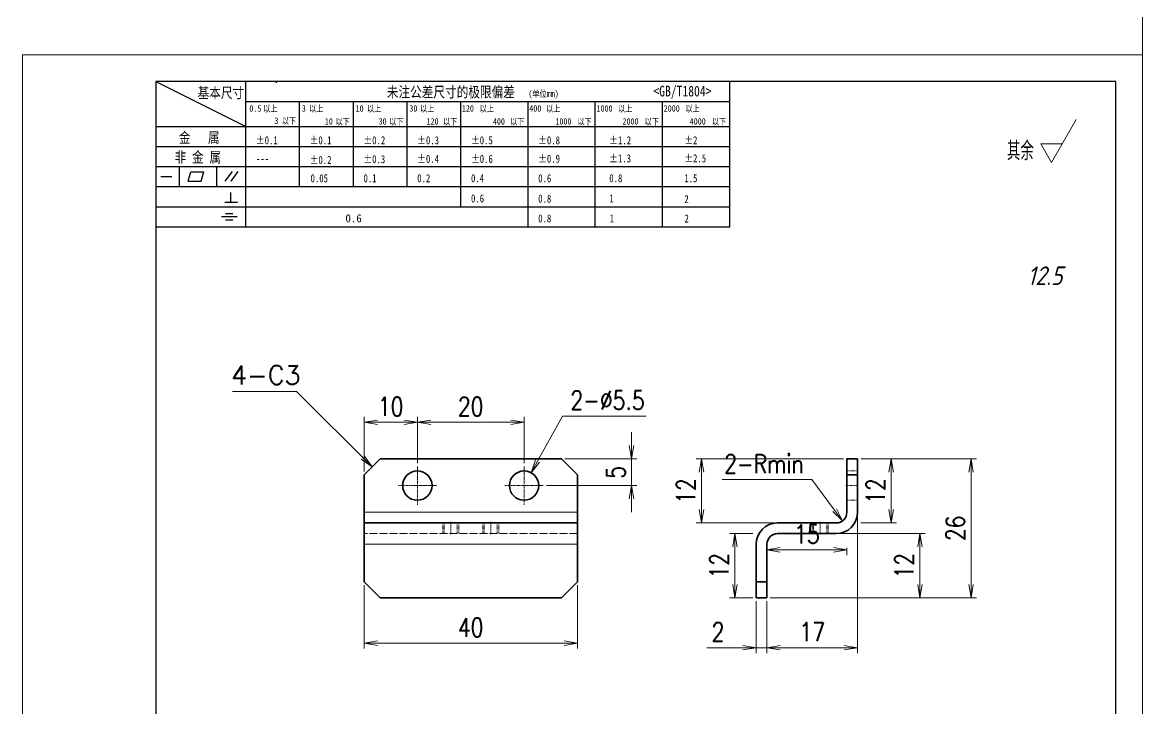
# Model space of a CAD drawing. Header units: millimetres. Extents: x 1333 to 190452, y -42879 to -5704.
# Drawn here: x 177317.2 to 177527.2, y -22661.6 to -22533.1 of the extents above; entities that cross this region are included whole.
import ezdxf
from ezdxf.enums import TextEntityAlignment as Align

# ---------------------------------------------------------------- set-up
doc = ezdxf.new("R2010")
doc.units = ezdxf.units.MM
doc.header["$LTSCALE"] = 0.5
for name, pattern in [('AM_ISO02W050x2', [3.75, 3, -0.75]), ('AM_ISO08W050x2', [9, 6, -0.75, 1.5, -0.75]), ('DOT2', [0.125, 0, -0.125])]:
    doc.linetypes.add(name, pattern=pattern)
for name, color, linetype, lineweight in [('中心线', 2, 'AM_ISO08W050x2', 18), ('图框', 7, 'Continuous', 18), ('标注线', 3, 'Continuous', 18), ('粗实线', 7, 'Continuous', 35), ('细实线', 3, 'Continuous', 18), ('虚线', 1, 'AM_ISO02W050x2', 18)]:
    doc.layers.add(name, color=color, linetype=linetype, lineweight=lineweight)
doc.layers.add('图\\M+19E79\\M+195B6\\M+18E9A', color=7, linetype='Continuous')
doc.layers.add('打印-禁用', color=7, linetype='Continuous', lineweight=15, plot=False)
doc.styles.add('DIM', font='romans.shx', dxfattribs={"width": 0.8, "bigfont": 'bigfont.shx'})
doc.styles.add('国标', font='simfang.ttf', dxfattribs={"width": 0.8})
doc.styles.add('机械长仿宋', font='gbenor.shx', dxfattribs={"height": 1, "bigfont": 'gbcbig.shx'})
doc.dimstyles.new('DEH 1-1', dxfattribs={"dimtxt": 3.5, "dimasz": 2.5, "dimexe": 1, "dimexo": 0.625, "dimgap": 1.2, "dimtad": 1, "dimtoh": 1, "dimdsep": 46, "dimtxsty": 'DIM', "dimblk": 'OPEN', "dimcen": 0, "dimclrd": 8, "dimclre": 8, "dimclrt": 2, "dimazin": 2, "dimtfac": 0.5, "dimtmove": 0, "dimatfit": 3, "dimldrblk": 'OPEN', "dimfxl": 0, "dimtolj": 2, "dimlwd": 18, "dimlwe": 18, "dimarcsym": 0})
doc.dimstyles.new('DEH 1-1$0', dxfattribs={"dimtxt": 3.5, "dimasz": 2.5, "dimexe": 1, "dimexo": 0.625, "dimgap": 1.2, "dimtad": 1, "dimzin": 9, "dimdsep": 46, "dimtxsty": 'DIM', "dimblk": 'OPEN', "dimcen": 0, "dimclrd": 8, "dimclre": 8, "dimclrt": 2, "dimazin": 2, "dimtfac": 0.5, "dimtmove": 0, "dimatfit": 3, "dimldrblk": 'OPEN', "dimfxl": 0, "dimtolj": 2, "dimlwd": 18, "dimlwe": 18, "dimarcsym": 0})
doc.dimstyles.new('DEH 1-1$3', dxfattribs={"dimtxt": 3.5, "dimasz": 2.5, "dimexe": 1, "dimexo": 0.625, "dimgap": 1.2, "dimtad": 1, "dimtoh": 1, "dimdsep": 46, "dimtxsty": 'DIM', "dimblk": 'OPEN', "dimcen": 0, "dimclrd": 8, "dimclre": 8, "dimclrt": 2, "dimazin": 2, "dimtfac": 0.5, "dimtofl": 0, "dimtmove": 0, "dimatfit": 3, "dimldrblk": 'OPEN', "dimfxl": 0, "dimtolj": 2, "dimlwd": 18, "dimlwe": 18, "dimarcsym": 0})
doc.dimstyles.new('DEH 1-1$4', dxfattribs={"dimtxt": 3.5, "dimasz": 2.5, "dimexe": 1, "dimexo": 0.625, "dimgap": 1.2, "dimtad": 1, "dimtoh": 1, "dimdsep": 46, "dimtxsty": 'DIM', "dimblk": 'OPEN', "dimcen": 0, "dimclrd": 8, "dimclre": 8, "dimclrt": 2, "dimazin": 2, "dimtfac": 0.5, "dimtofl": 0, "dimtmove": 0, "dimatfit": 3, "dimldrblk": 'OPEN', "dimfxl": 0, "dimtolj": 2, "dimlwd": 18, "dimlwe": 18, "dimarcsym": 0})

# ---------------------------------------------------------------- blocks, each defined once
blk = doc.blocks.new('GZDEH零件A4图框V01版')
at = {"layer": '图\\M+19E79\\M+195B6\\M+18E9A', "linetype": 'Continuous'}
for p, q in [((25, 292), (25, 13.5)), ((205, 292), (25, 292)), ((205, 13.5), (205, 292))]:
    blk.add_line(p, q, dxfattribs=at)
at = {"layer": '图\\M+19E79\\M+195B6\\M+18E9A', "color": 9}
for p, q in [((25, 292), (41.88, 283.54)), ((41.88, 264.79), (41.88, 292)), ((47.66, 291.75), (47.66, 292)), ((132.6, 264.79), (132.6, 292)), ((41.88, 288.22), (132.6, 288.22)), ((51.96, 272.29), (51.96, 288.22)), ((62.04, 272.29), (62.04, 288.22)), ((72.12, 272.29), (72.12, 288.22)), ((82.2, 268.54), (82.2, 288.22)), ((94.8, 264.79), (94.8, 288.22)), ((107.4, 264.79), (107.4, 288.22)), ((120, 264.79), (120, 288.22)), ((25, 283.54), (132.6, 283.54)), ((25, 279.79), (132.6, 279.79)), ((25, 276.04), (132.6, 276.04)), ((29.43, 272.34), (29.43, 276.04)), ((36.42, 272.34), (36.42, 276.04)), ((38.03, 273.3), (39.36, 275.16)), ((39.11, 273.3), (40.45, 275.16)), ((25.94, 274.19), (28, 274.19)), ((31.1, 273.3), (31.58, 275.09)), ((31.1, 273.3), (33.51, 273.3)), ((31.58, 275.09), (33.99, 275.09)), ((33.51, 273.3), (33.99, 275.09)), ((25, 272.29), (132.6, 272.29)), ((39.09, 269.41), (39.09, 271.18)), ((37.93, 269.41), (40.32, 269.41)), ((25, 268.54), (132.6, 268.54)), ((38.08, 267.29), (39.43, 267.29)), ((25, 264.79), (132.6, 264.79)), ((37.3, 266.69), (40.28, 266.69)), ((38.08, 266.09), (39.44, 266.09))]:
    blk.add_line(p, q, dxfattribs=at)
at = {"layer": '打印-禁用', "linetype": 'Continuous'}
for p, q in [((0, 297), (0, 0)), ((210, 297), (0, 297)), ((210, 297), (210, 0))]:
    blk.add_line(p, q, dxfattribs=at)
at = {"layer": '图\\M+19E79\\M+195B6\\M+18E9A', "color": 9, "style": '国标', "width": 0.8}
for s, height, p in [('基本尺寸', 2, (32.84, 288.88)), ('未注公差尺寸的极限偏差', 2, (68.32, 289.02)), ('<GB/T1804>', 2, (118.29, 289.19)), ('30', 1.2, (72.55, 286.35)), ('金   属', 2, (29.33, 280.48)), ('±0.1', 1.5, (43.78, 280.23)), ('±0.1', 1.5, (53.86, 280.23)), ('±0.2', 1.5, (63.94, 280.23)), ('±0.3', 1.5, (74.02, 280.23)), ('±0.5', 1.5, (84.1, 280.23)), ('±0.8', 1.5, (96.7, 280.23)), ('±1.2', 1.5, (110.02, 280.23)), ('±2', 1.5, (124.09, 280.23)), ('非 金 属', 2, (28.53, 276.82)), ('---', 1.5, (43.78, 276.81)), ('±0.2', 1.5, (53.86, 276.54)), ('±0.3', 1.5, (63.94, 276.69)), ('±0.4', 1.5, (74.02, 276.75)), ('±0.6', 1.5, (84.1, 276.75)), ('±0.9', 1.5, (96.7, 276.78)), ('±1.3', 1.5, (110.02, 276.84)), ('±2.5', 1.5, (124.09, 276.85)), ('0.1', 1.5, (63.94, 273.12)), ('0.2', 1.5, (74.02, 273.13)), ('0.4', 1.5, (84.1, 273.13)), ('0.6', 1.5, (96.7, 273.11)), ('0.8', 1.5, (110.02, 273.13)), ('1.5', 1.5, (124.09, 273.12)), ('0.6', 1.5, (84.1, 269.33)), ('0.8', 1.5, (96.7, 269.3)), ('1', 1.5, (110.02, 269.34)), ('2', 1.5, (124.09, 269.2)), ('0.8', 1.5, (96.7, 265.59)), ('1', 1.5, (110.1, 265.6)), ('2', 1.5, (124.13, 265.57))]:
    blk.add_text(s, height=height, dxfattribs=at).set_placement(p)
at = {"layer": '图\\M+19E79\\M+195B6\\M+18E9A', "color": 9, "lineweight": 15, "style": '国标', "width": 0.8}
for s, p in [('0.5', (42.54, 286.35)), ('以上', (45.15, 286.3)), ('3', (52.39, 286.35)), ('以上', (53.76, 286.3)), ('10', (62.47, 286.35)), ('以上', (64.6, 286.3)), ('以上', (74.53, 286.3)), ('120', (82.39, 286.35)), ('以上', (85.72, 286.3)), ('400', (95.03, 286.35)), ('以上', (98.19, 286.3)), ('1000', (107.63, 286.35)), ('以上', (111.67, 286.3)), ('2000', (120.23, 286.35)), ('以上', (124.31, 286.3)), ('3', (47.24, 284.06)), ('以下', (48.61, 284.01)), ('10', (56.7, 283.92)), ('以下', (58.69, 283.87)), ('30', (66.78, 283.92)), ('以下', (68.77, 283.87)), ('120', (75.77, 283.92)), ('以下', (78.85, 283.87)), ('400', (88.21, 283.92)), ('以下', (91.45, 283.87)), ('1000', (99.92, 283.92)), ('以下', (104.05, 283.87)), ('2000', (112.5, 283.92)), ('以下', (116.65, 283.87)), ('4000', (125.1, 283.92)), ('以下', (129.25, 283.87))]:
    blk.add_text(s, height=1.2, dxfattribs=at).set_placement(p)
at = {"layer": '图\\M+19E79\\M+195B6\\M+18E9A', "color": 9, "lineweight": 13, "style": '国标'}
blk.add_text('0.6', height=1.5, dxfattribs=at).set_placement((60.56, 265.61))
at = {"layer": '图\\M+19E79\\M+195B6\\M+18E9A', "color": 9, "lineweight": 15, "insert": (94.85, 290.31), "char_height": 1.2, "width": 8.7957, "attachment_point": 1, "style": '国标'}
blk.add_mtext('(单位mm)', dxfattribs=at)
at = {"layer": '图\\M+19E79\\M+195B6\\M+18E9A', "color": 9, "insert": (54.02, 273.09), "char_height": 1.5, "attachment_point": 7, "style": '国标'}
blk.add_mtext_dynamic_manual_height_columns('0.05', width=5.1982, gutter_width=12.5, heights=[0], dxfattribs=at)
blk = doc.blocks.new('DEH A4')
at = {"layer": '图框'}
blk.add_blockref('GZDEH零件A4图框V01版', (0, 0), dxfattribs=at)
blk = doc.blocks.new('FINISHER_TR')
at = {"layer": '标注线'}
for p, q in [((0, 0), (4.62, 8)), ((-2.02, 3.5), (0, 0)), ((2.02, 3.5), (-2.02, 3.5))]:
    blk.add_line(p, q, dxfattribs=at)
at = {"layer": '标注线', "color": 2, "style": '机械长仿宋', "oblique": 15}
blk.add_attdef('0.0', text='', height=3.5, dxfattribs=at).set_placement((2.03, -24.04), align=Align.BOTTOM_RIGHT)
blk = doc.blocks.new('其余12.5')
at = {"layer": '标注线'}
blk.add_blockref('FINISHER_TR', (0, 0), dxfattribs=at).add_auto_attribs({'0.0': '12.5'})
at = {"layer": '标注线', "color": 7, "linetype": 'DOT2', "style": '机械长仿宋'}
blk.add_text('其余', height=3.5, dxfattribs=at).set_placement((-8.38, 0.4))
blk = doc.blocks.new('_Open')
at = {"color": 0, "linetype": 'ByBlock', "lineweight": -2}
for p, q in [((-1, 0.167), (0, 0)), ((-1, -0.167), (0, 0)), ((0, 0), (-1, 0))]:
    blk.add_line(p, q, dxfattribs=at)
blk = doc.blocks.new('*D253')
at = {"layer": 'Defpoints', "color": 0, "transparency": 16777216}
for p in [(177381.21, -22637.84), (177421.21, -22637.84), (177421.21, -22649.35)]:
    blk.add_point(p, dxfattribs=at)
at = {"layer": '标注线', "color": 8, "lineweight": 18, "transparency": 16777216}
for p, q in [((177381.21, -22638.47), (177381.21, -22650.35)), ((177421.21, -22638.47), (177421.21, -22650.35)), ((177383.71, -22649.35), (177418.71, -22649.35))]:
    blk.add_line(p, q, dxfattribs=at)
at = {"layer": '标注线', "color": 8, "lineweight": 18, "transparency": 16777216, "xscale": 2.5, "yscale": 2.5, "zscale": 2.5, "rotation": 180}
blk.add_blockref('_Open', (177381.21, -22649.35), dxfattribs=at)
at = {"layer": '标注线', "color": 8, "lineweight": 18, "transparency": 16777216, "xscale": 2.5, "yscale": 2.5, "zscale": 2.5}
blk.add_blockref('_Open', (177421.21, -22649.35), dxfattribs=at)
at = {"layer": '标注线', "color": 2, "transparency": 16777216, "insert": (177401.21, -22646.4), "char_height": 3.5, "attachment_point": 5, "style": 'DIM'}
blk.add_mtext('\\A2;40', dxfattribs=at)
blk = doc.blocks.new('*D254')
at = {"layer": 'Defpoints', "color": 0, "transparency": 16777216}
for p in [(177454.73, -22640.84), (177456.73, -22640.84), (177456.73, -22650.21)]:
    blk.add_point(p, dxfattribs=at)
at = {"layer": '标注线', "color": 8, "lineweight": 18, "transparency": 16777216}
for p, q in [((177454.73, -22641.47), (177454.73, -22651.21)), ((177456.73, -22641.47), (177456.73, -22651.21)), ((177452.23, -22650.21), (177445.46, -22650.21)), ((177456.73, -22650.21), (177454.73, -22650.21)), ((177459.23, -22650.21), (177461.73, -22650.21))]:
    blk.add_line(p, q, dxfattribs=at)
at = {"layer": '标注线', "color": 8, "lineweight": 18, "transparency": 16777216, "xscale": 2.5, "yscale": 2.5, "zscale": 2.5}
blk.add_blockref('_Open', (177454.73, -22650.21), dxfattribs=at)
at = {"layer": '标注线', "color": 8, "lineweight": 18, "transparency": 16777216, "xscale": 2.5, "yscale": 2.5, "zscale": 2.5, "rotation": 180}
blk.add_blockref('_Open', (177456.73, -22650.21), dxfattribs=at)
at = {"layer": '标注线', "color": 2, "transparency": 16777216, "insert": (177447.59, -22647.26), "char_height": 3.5, "attachment_point": 5, "style": 'DIM'}
blk.add_mtext('\\A2;2', dxfattribs=at)
blk = doc.blocks.new('*D255')
at = {"layer": 'Defpoints', "color": 0, "transparency": 16777216}
for p in [(177469.73, -22628.84), (177485.42, -22628.84), (177456.73, -22640.84)]:
    blk.add_point(p, dxfattribs=at)
at = {"layer": '标注线', "color": 8, "lineweight": 18, "transparency": 16777216}
for p, q in [((177470.35, -22628.84), (177486.42, -22628.84)), ((177485.42, -22638.34), (177485.42, -22631.34)), ((177457.35, -22640.84), (177486.42, -22640.84))]:
    blk.add_line(p, q, dxfattribs=at)
at = {"layer": '标注线', "color": 8, "lineweight": 18, "transparency": 16777216, "xscale": 2.5, "yscale": 2.5, "zscale": 2.5}
for p, rotation in [((177485.42, -22628.84), 90), ((177485.42, -22640.84), 270)]:
    blk.add_blockref('_Open', p, dxfattribs=dict(at, rotation=rotation))
at = {"layer": '标注线', "color": 2, "transparency": 16777216, "insert": (177482.47, -22634.84), "char_height": 3.5, "attachment_point": 5, "rotation": 90, "style": 'DIM'}
blk.add_mtext('\\A2;12', dxfattribs=at)
blk = doc.blocks.new('*D256')
at = {"layer": 'Defpoints', "color": 0, "transparency": 16777216}
for p in [(177471.73, -22614.84), (177444.48, -22626.84), (177458.73, -22626.84)]:
    blk.add_point(p, dxfattribs=at)
at = {"layer": '标注线', "color": 8, "lineweight": 18, "transparency": 16777216}
for p, q in [((177471.1, -22614.84), (177443.48, -22614.84)), ((177444.48, -22617.34), (177444.48, -22624.34)), ((177458.1, -22626.84), (177443.48, -22626.84))]:
    blk.add_line(p, q, dxfattribs=at)
at = {"layer": '标注线', "color": 8, "lineweight": 18, "transparency": 16777216, "xscale": 2.5, "yscale": 2.5, "zscale": 2.5}
for p, rotation in [((177444.48, -22614.84), 90), ((177444.48, -22626.84), 270)]:
    blk.add_blockref('_Open', p, dxfattribs=dict(at, rotation=rotation))
at = {"layer": '标注线', "color": 2, "transparency": 16777216, "insert": (177441.53, -22620.84), "char_height": 3.5, "attachment_point": 5, "rotation": 90, "style": 'DIM'}
blk.add_mtext('\\A2;12', dxfattribs=at)
blk = doc.blocks.new('*D257')
at = {"layer": 'Defpoints', "color": 0, "transparency": 16777216}
for p in [(177473.73, -22624.84), (177456.73, -22640.84), (177473.73, -22650.21)]:
    blk.add_point(p, dxfattribs=at)
at = {"layer": '标注线', "color": 8, "lineweight": 18, "transparency": 16777216}
for p, q in [((177473.73, -22625.47), (177473.73, -22651.21)), ((177456.73, -22641.47), (177456.73, -22651.21)), ((177459.23, -22650.21), (177471.23, -22650.21))]:
    blk.add_line(p, q, dxfattribs=at)
at = {"layer": '标注线', "color": 8, "lineweight": 18, "transparency": 16777216, "xscale": 2.5, "yscale": 2.5, "zscale": 2.5, "rotation": 180}
blk.add_blockref('_Open', (177456.73, -22650.21), dxfattribs=at)
at = {"layer": '标注线', "color": 8, "lineweight": 18, "transparency": 16777216, "xscale": 2.5, "yscale": 2.5, "zscale": 2.5}
blk.add_blockref('_Open', (177473.73, -22650.21), dxfattribs=at)
at = {"layer": '标注线', "color": 2, "transparency": 16777216, "insert": (177465.23, -22647.26), "char_height": 3.5, "attachment_point": 5, "style": 'DIM'}
blk.add_mtext('\\A2;17', dxfattribs=at)
blk = doc.blocks.new('*D258')
at = {"layer": 'Defpoints', "color": 0, "transparency": 16777216}
for p in [(177473.73, -22614.84), (177495.01, -22614.84), (177456.73, -22640.84)]:
    blk.add_point(p, dxfattribs=at)
at = {"layer": '标注线', "color": 8, "lineweight": 18, "transparency": 16777216}
for p, q in [((177474.35, -22614.84), (177496.01, -22614.84)), ((177495.01, -22638.34), (177495.01, -22617.34)), ((177457.35, -22640.84), (177496.01, -22640.84))]:
    blk.add_line(p, q, dxfattribs=at)
at = {"layer": '标注线', "color": 8, "lineweight": 18, "transparency": 16777216, "xscale": 2.5, "yscale": 2.5, "zscale": 2.5}
for p, rotation in [((177495.01, -22614.84), 90), ((177495.01, -22640.84), 270)]:
    blk.add_blockref('_Open', p, dxfattribs=dict(at, rotation=rotation))
at = {"layer": '标注线', "color": 2, "transparency": 16777216, "insert": (177492.06, -22627.84), "char_height": 3.5, "attachment_point": 5, "rotation": 90, "style": 'DIM'}
blk.add_mtext('\\A2;26', dxfattribs=at)
blk = doc.blocks.new('*D259')
at = {"layer": 'Defpoints', "color": 0, "transparency": 16777216}
for p in [(177469.73, -22624.84), (177470.92, -22626.44)]:
    blk.add_point(p, dxfattribs=at)
at = {"layer": '标注线', "color": 8, "lineweight": 18, "transparency": 16777216}
for p, q in [((177448.37, -22618.72), (177465.17, -22618.72)), ((177465.17, -22618.72), (177469.43, -22624.44))]:
    blk.add_line(p, q, dxfattribs=at)
at = {"layer": '标注线', "color": 8, "lineweight": 18, "transparency": 16777216, "xscale": 2.5, "yscale": 2.5, "zscale": 2.5, "rotation": 306.6518079442062}
blk.add_blockref('_Open', (177470.92, -22626.44), dxfattribs=at)
at = {"layer": '标注线', "color": 2, "transparency": 16777216, "insert": (177456.17, -22615.77), "char_height": 3.5, "attachment_point": 5, "style": 'DIM'}
blk.add_mtext('\\A2;2-Rmin', dxfattribs=at)
blk = doc.blocks.new('*D260')
at = {"layer": 'Defpoints', "color": 0, "transparency": 16777216}
for p in [(177391.21, -22607.98), (177391.21, -22616.27), (177381.21, -22617.84)]:
    blk.add_point(p, dxfattribs=at)
at = {"layer": '标注线', "color": 8, "lineweight": 18, "transparency": 16777216}
for p, q in [((177381.21, -22617.22), (177381.21, -22606.98)), ((177383.71, -22607.98), (177388.71, -22607.98)), ((177391.21, -22615.64), (177391.21, -22606.98))]:
    blk.add_line(p, q, dxfattribs=at)
at = {"layer": '标注线', "color": 8, "lineweight": 18, "transparency": 16777216, "xscale": 2.5, "yscale": 2.5, "zscale": 2.5, "rotation": 180}
blk.add_blockref('_Open', (177381.21, -22607.98), dxfattribs=at)
at = {"layer": '标注线', "color": 8, "lineweight": 18, "transparency": 16777216, "xscale": 2.5, "yscale": 2.5, "zscale": 2.5}
blk.add_blockref('_Open', (177391.21, -22607.98), dxfattribs=at)
at = {"layer": '标注线', "color": 2, "transparency": 16777216, "insert": (177386.21, -22605.03), "char_height": 3.5, "attachment_point": 5, "style": 'DIM'}
blk.add_mtext('\\A2;10', dxfattribs=at)
blk = doc.blocks.new('*D261')
at = {"layer": 'Defpoints', "color": 0, "transparency": 16777216}
for p in [(177391.21, -22607.98), (177391.21, -22616.27), (177411.21, -22616.27)]:
    blk.add_point(p, dxfattribs=at)
at = {"layer": '标注线', "color": 8, "lineweight": 18, "transparency": 16777216}
for p, q in [((177391.21, -22615.64), (177391.21, -22606.98)), ((177408.71, -22607.98), (177393.71, -22607.98)), ((177411.21, -22615.64), (177411.21, -22606.98))]:
    blk.add_line(p, q, dxfattribs=at)
at = {"layer": '标注线', "color": 8, "lineweight": 18, "transparency": 16777216, "xscale": 2.5, "yscale": 2.5, "zscale": 2.5, "rotation": 180}
blk.add_blockref('_Open', (177391.21, -22607.98), dxfattribs=at)
at = {"layer": '标注线', "color": 8, "lineweight": 18, "transparency": 16777216, "xscale": 2.5, "yscale": 2.5, "zscale": 2.5}
blk.add_blockref('_Open', (177411.21, -22607.98), dxfattribs=at)
at = {"layer": '标注线', "color": 2, "transparency": 16777216, "insert": (177401.21, -22605.03), "char_height": 3.5, "attachment_point": 5, "style": 'DIM'}
blk.add_mtext('\\A2;20', dxfattribs=at)
blk = doc.blocks.new('*D262')
at = {"layer": 'Defpoints', "color": 0, "transparency": 16777216}
for p in [(177418.21, -22614.84), (177414.78, -22619.84), (177431.35, -22619.84)]:
    blk.add_point(p, dxfattribs=at)
at = {"layer": '标注线', "color": 8, "lineweight": 18, "transparency": 16777216}
for p, q in [((177431.35, -22612.34), (177431.35, -22609.84)), ((177418.83, -22614.84), (177432.35, -22614.84)), ((177431.35, -22614.84), (177431.35, -22619.84)), ((177415.41, -22619.84), (177432.35, -22619.84)), ((177431.35, -22622.34), (177431.35, -22624.84))]:
    blk.add_line(p, q, dxfattribs=at)
at = {"layer": '标注线', "color": 8, "lineweight": 18, "transparency": 16777216, "xscale": 2.5, "yscale": 2.5, "zscale": 2.5}
for p, rotation in [((177431.35, -22614.84), 270), ((177431.35, -22619.84), 90)]:
    blk.add_blockref('_Open', p, dxfattribs=dict(at, rotation=rotation))
at = {"layer": '标注线', "color": 2, "transparency": 16777216, "insert": (177428.4, -22617.34), "char_height": 3.5, "attachment_point": 5, "rotation": 90, "style": 'DIM'}
blk.add_mtext('\\A2;5', dxfattribs=at)
blk = doc.blocks.new('*D263')
at = {"layer": 'Defpoints', "color": 0, "transparency": 16777216}
for p in [(177412.53, -22617.43), (177409.88, -22622.25)]:
    blk.add_point(p, dxfattribs=at)
at = {"layer": '标注线', "color": 8, "lineweight": 18, "transparency": 16777216}
for p, q in [((177418.39, -22606.81), (177413.74, -22615.24)), ((177434.13, -22606.81), (177418.39, -22606.81))]:
    blk.add_line(p, q, dxfattribs=at)
at = {"layer": '标注线', "color": 8, "lineweight": 18, "transparency": 16777216, "xscale": 2.5, "yscale": 2.5, "zscale": 2.5, "rotation": 241.1188235849962}
blk.add_blockref('_Open', (177412.53, -22617.43), dxfattribs=at)
at = {"layer": '标注线', "color": 2, "transparency": 16777216, "insert": (177426.86, -22603.86), "char_height": 3.5, "attachment_point": 5, "style": 'DIM'}
blk.add_mtext('\\A2;2-%%c5.5', dxfattribs=at)
blk = doc.blocks.new('GZDEH零件A3图框V01版')
at = {"layer": '打印-禁用', "linetype": 'Continuous'}
blk.add_line((2857.49, -1549.461), (2857.49, -1846.461), dxfattribs=at)
blk = doc.blocks.new('DEH A3')
at = {"layer": '图框'}
blk.add_blockref('GZDEH零件A3图框V01版', (-2857.49, 1846.461), dxfattribs=at)
blk = doc.blocks.new('*D528')
at = {"layer": 'Defpoints', "color": 0, "transparency": 16777216}
for p in [(177473.73, -22614.84), (177473.73, -22626.84), (177480.04, -22626.84)]:
    blk.add_point(p, dxfattribs=at)
at = {"layer": '标注线', "color": 8, "lineweight": 18, "transparency": 16777216}
for p, q in [((177474.35, -22614.84), (177481.04, -22614.84)), ((177480.04, -22617.34), (177480.04, -22624.34)), ((177474.35, -22626.84), (177481.04, -22626.84))]:
    blk.add_line(p, q, dxfattribs=at)
at = {"layer": '标注线', "color": 8, "lineweight": 18, "transparency": 16777216, "xscale": 2.5, "yscale": 2.5, "zscale": 2.5}
for p, rotation in [((177480.04, -22614.84), 90), ((177480.04, -22626.84), 270)]:
    blk.add_blockref('_Open', p, dxfattribs=dict(at, rotation=rotation))
at = {"layer": '标注线', "color": 2, "transparency": 16777216, "insert": (177477.09, -22620.84), "char_height": 3.5, "attachment_point": 5, "rotation": 90, "style": 'DIM'}
blk.add_mtext('\\A2;12', dxfattribs=at)
blk = doc.blocks.new('*D529')
at = {"layer": 'Defpoints', "color": 0, "transparency": 16777216}
for p in [(177456.73, -22630.84), (177471.73, -22630.84), (177471.73, -22631.88)]:
    blk.add_point(p, dxfattribs=at)
at = {"layer": '标注线', "color": 8, "lineweight": 18, "transparency": 16777216}
for p, q in [((177456.73, -22631.47), (177456.73, -22632.88)), ((177471.73, -22631.47), (177471.73, -22632.88)), ((177459.23, -22631.88), (177469.23, -22631.88))]:
    blk.add_line(p, q, dxfattribs=at)
at = {"layer": '标注线', "color": 8, "lineweight": 18, "transparency": 16777216, "xscale": 2.5, "yscale": 2.5, "zscale": 2.5, "rotation": 180}
blk.add_blockref('_Open', (177456.73, -22631.88), dxfattribs=at)
at = {"layer": '标注线', "color": 8, "lineweight": 18, "transparency": 16777216, "xscale": 2.5, "yscale": 2.5, "zscale": 2.5}
blk.add_blockref('_Open', (177471.73, -22631.88), dxfattribs=at)
at = {"layer": '标注线', "color": 2, "transparency": 16777216, "insert": (177464.23, -22628.93), "char_height": 3.5, "attachment_point": 5, "style": 'DIM'}
blk.add_mtext('\\A2;15', dxfattribs=at)
blk = doc.blocks.new('*D530')
at = {"layer": 'Defpoints', "color": 0, "transparency": 16777216}
for p in [(177450.74, -22628.84), (177454.73, -22628.84), (177454.73, -22640.84)]:
    blk.add_point(p, dxfattribs=at)
at = {"layer": '标注线', "color": 8, "lineweight": 18, "transparency": 16777216}
for p, q in [((177454.1, -22628.84), (177449.74, -22628.84)), ((177450.74, -22638.34), (177450.74, -22631.34)), ((177454.1, -22640.84), (177449.74, -22640.84))]:
    blk.add_line(p, q, dxfattribs=at)
at = {"layer": '标注线', "color": 8, "lineweight": 18, "transparency": 16777216, "xscale": 2.5, "yscale": 2.5, "zscale": 2.5}
for p, rotation in [((177450.74, -22628.84), 90), ((177450.74, -22640.84), 270)]:
    blk.add_blockref('_Open', p, dxfattribs=dict(at, rotation=rotation))
at = {"layer": '标注线', "color": 2, "transparency": 16777216, "insert": (177447.79, -22634.84), "char_height": 3.5, "attachment_point": 5, "rotation": 90, "style": 'DIM'}
blk.add_mtext('\\A2;12', dxfattribs=at)
blk = doc.blocks.new('CHAMFER_DIM_LS1')
at = {"layer": '标注线', "color": 8}
blk.add_line((0, 20), (-8.49, 28.49), dxfattribs=at)
at = {"color": 2, "char_height": 3.5, "attachment_point": 9, "style": 'DIM'}
for insert in [(-8.27, 28.27), (-8.27, 28.27), (-8.27, 28.27), (-8.27, 25.32), (-11.2, 21.2)]:
    blk.add_mtext('\\A2;', dxfattribs=dict(at, insert=insert))
at = {"layer": '标注线', "color": 2, "style": 'DIM'}
blk.add_attdef('000', text='', height=3.5, rotation=315, dxfattribs=at).set_placement((-3.89, 24.28), align=Align.BOTTOM_CENTER)
at = {"layer": '标注线'}
blk.add_leader([(0, 0), (0, 20)], dimstyle='DEH 1-1', dxfattribs=at)

msp = doc.modelspace()

# ---------------------------------------------------------------- linework, layer by layer
at = {"layer": '中心线', "ltscale": 0.17875}
for p, q in [((177391.206, -22616.265), (177391.206, -22623.415)), ((177411.206, -22616.265), (177411.206, -22623.415)), ((177394.781, -22619.84), (177387.631, -22619.84)), ((177414.781, -22619.84), (177407.631, -22619.84))]:
    msp.add_line(p, q, dxfattribs=at)
at = {"layer": '中心线', "ltscale": 0.06}
msp.add_line((177471.527, -22619.84), (177473.927, -22619.84), dxfattribs=at)
at = {"layer": '中心线', "ltscale": 0.060015}
for p, q in [((177397.456, -22626.64), (177397.456, -22629.041)), ((177404.956, -22626.64), (177404.956, -22629.041)), ((177466.727, -22626.64), (177466.727, -22629.041))]:
    msp.add_line(p, q, dxfattribs=at)
at = {"layer": '粗实线', "ltscale": 0.106066}
for p, q in [((177384.206, -22614.84), (177381.206, -22617.84)), ((177418.206, -22614.84), (177421.206, -22617.84)), ((177381.206, -22637.84), (177384.206, -22640.84)), ((177418.206, -22640.84), (177421.206, -22637.84))]:
    msp.add_line(p, q, dxfattribs=at)
at = {"layer": '粗实线'}
for p, q in [((177384.206, -22614.84), (177418.206, -22614.84)), ((177421.206, -22626.84), (177381.206, -22626.84)), ((177418.206, -22640.84), (177384.206, -22640.84))]:
    msp.add_line(p, q, dxfattribs=at)
at = {"layer": '粗实线', "ltscale": 0.05}
for p, q in [((177471.727, -22614.84), (177473.727, -22614.84)), ((177471.727, -22617.84), (177473.727, -22617.84)), ((177381.206, -22626.84), (177381.206, -22624.84)), ((177421.206, -22626.84), (177421.206, -22624.84)), ((177456.727, -22637.84), (177454.727, -22637.84)), ((177456.727, -22640.84), (177454.727, -22640.84))]:
    msp.add_line(p, q, dxfattribs=at)
at = {"layer": '粗实线', "ltscale": 0.075}
for p, q in [((177471.727, -22614.84), (177471.727, -22617.84)), ((177473.727, -22614.84), (177473.727, -22617.84)), ((177454.727, -22640.84), (177454.727, -22637.84)), ((177456.727, -22640.84), (177456.727, -22637.84))]:
    msp.add_line(p, q, dxfattribs=at)
at = {"layer": '粗实线', "ltscale": 0.175}
for p, q in [((177381.206, -22617.84), (177381.206, -22624.84)), ((177421.206, -22617.84), (177421.206, -22624.84)), ((177471.727, -22617.84), (177471.727, -22624.84)), ((177473.727, -22617.84), (177473.727, -22624.84)), ((177381.206, -22637.84), (177381.206, -22630.84)), ((177421.206, -22630.84), (177421.206, -22637.84)), ((177454.727, -22630.84), (177454.727, -22637.84)), ((177456.727, -22630.84), (177456.727, -22637.84))]:
    msp.add_line(p, q, dxfattribs=at)
at = {"layer": '粗实线', "ltscale": 0.1}
for p, q in [((177381.206, -22626.84), (177381.206, -22630.84)), ((177421.206, -22626.84), (177421.206, -22630.84))]:
    msp.add_line(p, q, dxfattribs=at)
at = {"layer": '粗实线', "ltscale": 0.275}
for p, q in [((177458.727, -22626.84), (177469.727, -22626.84)), ((177458.727, -22628.84), (177469.727, -22628.84))]:
    msp.add_line(p, q, dxfattribs=at)
at = {"layer": '粗实线'}
for centre in [(177391.206, -22619.84), (177411.206, -22619.84)]:
    msp.add_circle(centre, 2.75, dxfattribs=at)
for centre, radius, start, end in [((177469.727, -22624.84), 2, 270, 0), ((177469.727, -22624.84), 4, 270, 0), ((177458.727, -22630.84), 4, 90, 180), ((177458.727, -22630.84), 2, 90, 180)]:
    msp.add_arc(centre, radius, start, end, dxfattribs=at)
at = {"layer": '细实线'}
for p, q in [((177421.206, -22624.84), (177381.206, -22624.84)), ((177421.206, -22630.84), (177381.206, -22630.84))]:
    msp.add_line(p, q, dxfattribs=at)
at = {"layer": '虚线', "ltscale": 0.05}
for p, q in [((177471.727, -22617.09), (177473.727, -22617.09)), ((177471.727, -22617.09), (177473.727, -22617.09)), ((177471.727, -22617.84), (177473.727, -22617.84)), ((177471.727, -22622.59), (177473.727, -22622.59)), ((177471.727, -22622.59), (177473.727, -22622.59)), ((177395.956, -22626.84), (177395.956, -22628.84)), ((177396.226, -22626.84), (177396.226, -22628.84)), ((177398.685, -22626.84), (177398.685, -22628.84)), ((177398.956, -22626.84), (177398.956, -22628.84)), ((177403.456, -22626.84), (177403.456, -22628.84)), ((177403.726, -22626.84), (177403.726, -22628.84)), ((177406.185, -22626.84), (177406.185, -22628.84)), ((177406.456, -22626.84), (177406.456, -22628.84)), ((177465.227, -22626.84), (177465.227, -22628.84)), ((177465.227, -22626.84), (177465.227, -22628.84)), ((177465.498, -22626.84), (177465.498, -22628.84)), ((177465.498, -22626.84), (177465.498, -22628.84)), ((177467.957, -22626.84), (177467.957, -22628.84)), ((177467.957, -22626.84), (177467.957, -22628.84)), ((177468.227, -22626.84), (177468.227, -22628.84)), ((177468.227, -22626.84), (177468.227, -22628.84)), ((177456.727, -22637.84), (177454.727, -22637.84))]:
    msp.add_line(p, q, dxfattribs=at)
at = {"layer": '虚线'}
for p, q in [((177421.206, -22624.84), (177381.206, -22624.84)), ((177421.206, -22628.84), (177381.206, -22628.84)), ((177421.206, -22630.84), (177381.206, -22630.84))]:
    msp.add_line(p, q, dxfattribs=at)

# ---------------------------------------------------------------- block references
at = {"layer": '图框', "xscale": 4, "yscale": 4, "zscale": 4}
msp.add_blockref('DEH A3', (177527.164, -22836.122), dxfattribs=at)
at = {"layer": '图框'}
msp.add_blockref('DEH A4', (177317.165, -22836.122), dxfattribs=at)
at = {"layer": '标注线'}
msp.add_blockref('其余12.5', (177510.108, -22559.28), dxfattribs=at)
at = {"layer": '标注线', "rotation": 44.99999999955784}
msp.add_blockref('CHAMFER_DIM_LS1', (177382.706, -22616.34), dxfattribs=at).add_auto_attribs({'000': '4-C3'})

# ---------------------------------------------------------------- dimensions: what is measured, and where the dimension line sits
at = {"layer": '标注线'}
dim = msp.add_diameter_dim_2p(p1=(177409.878, -22622.248), p2=(177412.534, -22617.432), dimstyle='DEH 1-1$3', override={"dimpost": '2-%%c<>'}, dxfattribs=at)
dim.commit()
dim.dimension.update_dxf_attribs({"geometry": '*D263', "text_midpoint": (177426.861, -22606.808), "dimtype": 163})
for base, p1, p2, picture, middle in [((177391.206, -22607.98), (177381.206, -22617.84), (177391.206, -22616.265), '*D260', (177386.206, -22605.03)), ((177391.206, -22607.98), (177411.206, -22616.265), (177391.206, -22616.265), '*D261', (177401.206, -22605.03)), ((177473.727, -22650.212), (177456.727, -22640.84), (177473.727, -22624.84), '*D257', (177465.227, -22647.262)), ((177421.206, -22649.349), (177381.206, -22637.84), (177421.206, -22637.84), '*D253', (177401.206, -22646.399))]:
    dim = msp.add_linear_dim(base=base, p1=p1, p2=p2, dimstyle='DEH 1-1$0', dxfattribs=at)
    dim.commit()
    dim.dimension.update_dxf_attribs({"geometry": picture, "text_midpoint": middle})
for base, p1, p2, picture, middle in [((177431.347, -22619.84), (177418.206, -22614.84), (177414.781, -22619.84), '*D262', (177428.397, -22617.34)), ((177444.48, -22626.84), (177471.727, -22614.84), (177458.727, -22626.84), '*D256', (177441.53, -22620.84)), ((177495.005, -22614.84), (177456.727, -22640.84), (177473.727, -22614.84), '*D258', (177492.055, -22627.84)), ((177485.423, -22628.84), (177456.727, -22640.84), (177469.727, -22628.84), '*D255', (177482.473, -22634.84))]:
    dim = msp.add_linear_dim(base=base, p1=p1, p2=p2, angle=90, dimstyle='DEH 1-1$0', dxfattribs=at)
    dim.commit()
    dim.dimension.update_dxf_attribs({"geometry": picture, "text_midpoint": middle})
dim = msp.add_radius_dim(center=(177469.727, -22624.84), mpoint=(177470.921, -22626.445), text='2-Rmin', dimstyle='DEH 1-1$4', override={"dimtmove": 1}, dxfattribs=at)
dim.commit()
dim.dimension.update_dxf_attribs({"geometry": '*D259', "text_midpoint": (177465.173, -22618.719), "dimtype": 164})
for base, p1, p2, picture, middle in [((177480.037, -22626.84), (177473.727, -22614.84), (177473.727, -22626.84), '*D528', (177477.087, -22620.84)), ((177450.736, -22628.84), (177454.727, -22640.84), (177454.727, -22628.84), '*D530', (177447.786, -22634.84))]:
    dim = msp.add_linear_dim(base=base, p1=p1, p2=p2, angle=90, dimstyle='DEH 1-1$0', override={"dimarcsym": 1}, dxfattribs=at)
    dim.commit()
    dim.dimension.update_dxf_attribs({"geometry": picture, "text_midpoint": middle})
dim = msp.add_linear_dim(base=(177471.727, -22631.876), p1=(177456.727, -22630.84), p2=(177471.727, -22630.84), dimstyle='DEH 1-1$0', override={"dimarcsym": 1}, dxfattribs=at)
dim.commit()
dim.dimension.update_dxf_attribs({"geometry": '*D529', "text_midpoint": (177464.227, -22628.926)})
dim = msp.add_linear_dim(base=(177456.727, -22650.212), p1=(177454.727, -22640.84), p2=(177456.727, -22640.84), dimstyle='DEH 1-1$0', dxfattribs=at)
dim.commit()
dim.dimension.update_dxf_attribs({"geometry": '*D254', "text_midpoint": (177447.594, -22650.212), "dimtype": 160})

doc.saveas('drawing.dxf')
